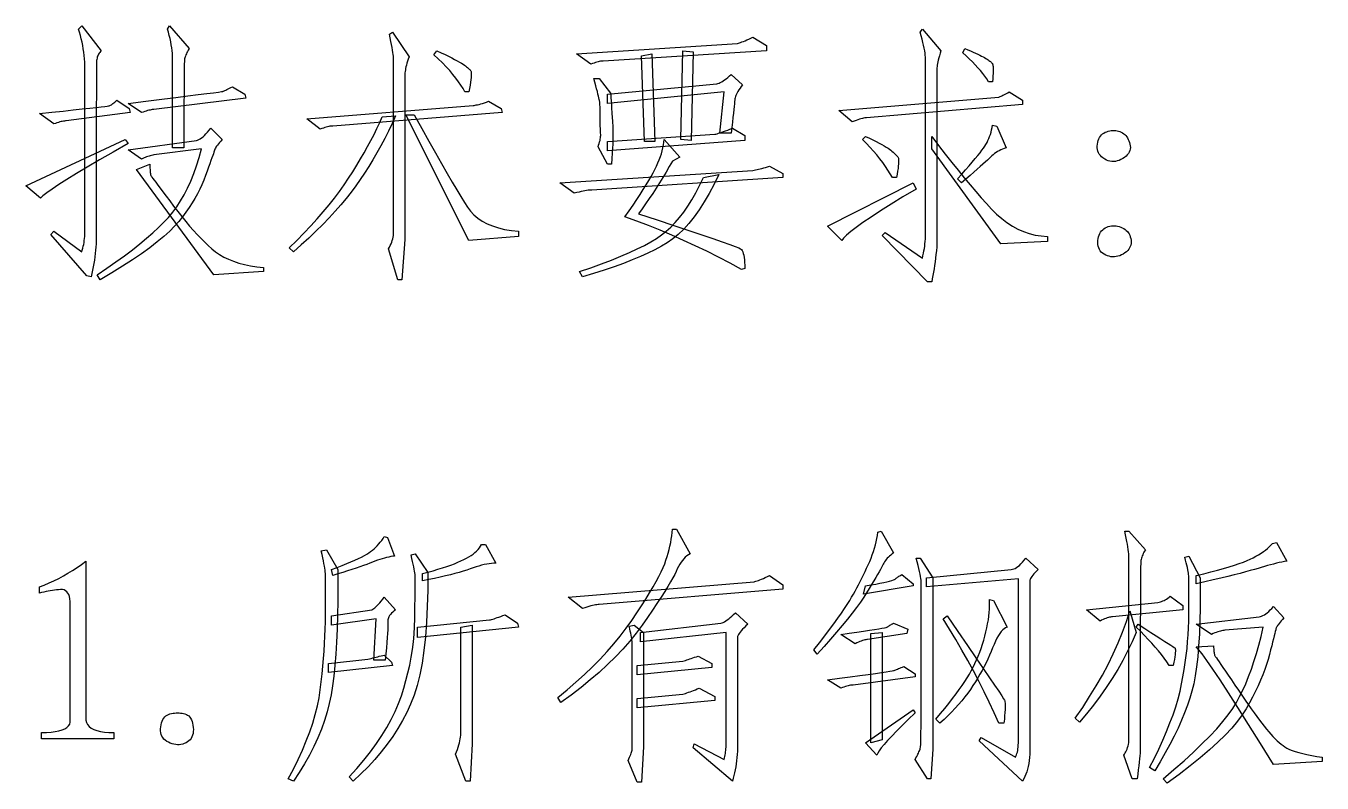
# Model space of a CAD drawing. Extents: x 0 to 420, y 0 to 297.
# Drawn here: x 238.89 to 260.95, y 136.25 to 149.15 of the extents above; entities that cross this region are included whole.
import ezdxf

# ---------------------------------------------------------------- set-up
doc = ezdxf.new("R2010")
doc.units = 0

msp = doc.modelspace()

# ---------------------------------------------------------------- linework, layer by layer
at = {"color": 7, "lineweight": 25}
for points in [[(239.31, 145.598), (239.363, 145.651), (239.837, 145.299), (239.847, 145.331), (239.856, 145.363), (239.864, 145.396), (239.871, 145.428), (239.877, 145.462), (239.882, 145.495), (239.885, 145.529), (239.888, 145.563), (239.89, 145.598), (239.89, 145.633), (239.89, 148.533), (239.886, 148.59), (239.88, 148.646), (239.873, 148.702), (239.865, 148.758), (239.855, 148.815), (239.844, 148.871), (239.831, 148.927), (239.817, 148.983), (239.802, 149.04), (239.785, 149.096), (239.837, 149.149), (240.171, 148.727), (240.158, 148.713), (240.146, 148.698), (240.135, 148.682), (240.125, 148.666), (240.116, 148.65), (240.109, 148.633), (240.103, 148.615), (240.098, 148.597), (240.095, 148.579), (240.092, 148.56), (240.091, 148.511), (240.089, 148.404), (240.088, 148.238), (240.087, 148.014), (240.086, 147.731), (240.085, 147.39), (240.084, 146.99), (240.084, 146.532), (240.084, 146.015), (240.083, 145.44), (240.079, 145.383), (240.074, 145.327), (240.068, 145.271), (240.061, 145.215), (240.053, 145.158), (240.043, 145.102), (240.033, 145.046), (240.022, 144.99), (240.009, 144.933), (239.996, 144.877), (239.925, 144.895)], [(241.384, 147.074), (241.384, 148.586), (241.383, 148.632), (241.381, 148.68), (241.376, 148.728), (241.37, 148.777), (241.362, 148.828), (241.353, 148.879), (241.341, 148.932), (241.328, 148.986), (241.313, 149.04), (241.296, 149.096), (241.332, 149.149), (241.666, 148.762), (241.652, 148.738), (241.64, 148.715), (241.629, 148.694), (241.619, 148.673), (241.611, 148.654), (241.603, 148.636), (241.597, 148.62), (241.592, 148.604), (241.589, 148.59), (241.586, 148.577), (241.585, 148.551), (241.583, 148.498), (241.582, 148.416), (241.581, 148.307), (241.58, 148.171), (241.579, 148.007), (241.578, 147.815), (241.578, 147.596), (241.578, 147.349), (241.578, 147.074)], [(245.146, 147.145), (245.146, 147.403), (245.146, 147.636), (245.146, 147.843), (245.146, 148.025), (245.146, 148.182), (245.146, 148.313), (245.146, 148.42), (245.146, 148.5), (245.146, 148.556), (245.146, 148.586), (245.145, 148.606), (245.143, 148.631), (245.14, 148.661), (245.135, 148.696), (245.128, 148.736), (245.121, 148.78), (245.112, 148.83), (245.101, 148.884), (245.089, 148.944), (245.076, 149.008), (245.128, 149.043), (245.41, 148.621), (245.396, 148.584), (245.384, 148.548), (245.374, 148.514), (245.365, 148.482), (245.357, 148.452), (245.351, 148.424), (245.346, 148.398), (245.342, 148.374), (245.34, 148.352), (245.339, 148.331), (245.339, 148.286), (245.339, 148.188), (245.339, 148.037), (245.339, 147.834), (245.339, 147.578), (245.339, 147.269), (245.339, 146.908), (245.339, 146.495), (245.339, 146.029), (245.339, 145.51), (245.287, 144.824), (245.216, 144.824), (245.058, 145.352), (245.075, 145.38), (245.09, 145.408), (245.103, 145.437), (245.114, 145.466), (245.124, 145.495), (245.132, 145.524), (245.138, 145.553), (245.142, 145.582), (245.145, 145.612), (245.146, 145.642), (245.146, 145.684), (245.146, 145.75), (245.146, 145.84), (245.146, 145.954), (245.146, 146.092), (245.146, 146.255), (245.146, 146.441), (245.146, 146.652), (245.146, 146.886)], [(251, 148.85), (251.015, 148.854), (251.033, 148.86), (251.053, 148.867), (251.075, 148.875), (251.101, 148.885), (251.128, 148.896), (251.158, 148.909), (251.191, 148.923), (251.226, 148.938), (251.263, 148.955), (251.492, 148.815), (251.492, 148.727), (248.714, 148.551), (248.7, 148.551), (248.683, 148.549), (248.666, 148.546), (248.647, 148.543), (248.626, 148.538), (248.605, 148.532), (248.581, 148.525), (248.557, 148.517), (248.531, 148.508), (248.503, 148.498), (248.257, 148.674)], [(253.46, 145.58), (253.513, 145.633), (254.146, 145.194), (254.156, 145.236), (254.165, 145.277), (254.173, 145.319), (254.18, 145.36), (254.186, 145.4), (254.19, 145.44), (254.194, 145.48), (254.197, 145.52), (254.198, 145.559), (254.199, 145.598), (254.199, 148.586), (254.198, 148.616), (254.195, 148.649), (254.191, 148.686), (254.185, 148.727), (254.177, 148.771), (254.167, 148.818), (254.156, 148.869), (254.142, 148.924), (254.128, 148.982), (254.111, 149.043), (254.146, 149.096), (254.462, 148.727), (254.449, 148.683), (254.437, 148.641), (254.427, 148.603), (254.417, 148.568), (254.41, 148.536), (254.403, 148.506), (254.398, 148.48), (254.395, 148.457), (254.393, 148.437), (254.392, 148.419), (254.392, 148.375), (254.392, 148.273), (254.392, 148.113), (254.392, 147.896), (254.392, 147.622), (254.392, 147.29), (254.392, 146.9), (254.392, 146.453), (254.392, 145.949), (254.392, 145.387), (254.385, 145.321), (254.377, 145.256), (254.369, 145.193), (254.361, 145.131), (254.353, 145.071), (254.344, 145.012), (254.334, 144.954), (254.325, 144.898), (254.315, 144.843), (254.304, 144.789), (254.234, 144.789)], [(245.832, 148.657), (245.884, 148.727), (245.955, 148.693), (246.021, 148.661), (246.081, 148.631), (246.136, 148.603), (246.185, 148.577), (246.229, 148.554), (246.268, 148.532), (246.301, 148.513), (246.328, 148.496), (246.35, 148.481), (246.369, 148.467), (246.386, 148.454), (246.401, 148.442), (246.415, 148.43), (246.427, 148.419), (246.438, 148.409), (246.447, 148.4), (246.454, 148.391), (246.46, 148.383), (246.464, 148.375), (246.467, 148.365), (246.469, 148.35), (246.469, 148.329), (246.467, 148.302), (246.464, 148.27), (246.46, 148.232), (246.455, 148.188), (246.447, 148.139), (246.439, 148.084), (246.429, 148.024), (246.359, 148.024), (246.328, 148.081), (246.293, 148.139), (246.252, 148.199), (246.207, 148.26), (246.157, 148.323), (246.102, 148.387), (246.041, 148.452), (245.976, 148.519), (245.906, 148.587)], [(250.033, 147.215), (250.068, 148.727), (250.244, 148.709), (250.208, 147.198)], [(255.271, 148.199), (255.241, 148.246), (255.208, 148.292), (255.172, 148.34), (255.133, 148.388), (255.091, 148.437), (255.045, 148.486), (254.997, 148.537), (254.945, 148.588), (254.89, 148.639), (254.832, 148.692), (254.867, 148.762), (254.918, 148.741), (254.965, 148.722), (255.01, 148.703), (255.051, 148.685), (255.089, 148.668), (255.123, 148.651), (255.154, 148.636), (255.182, 148.621), (255.206, 148.608), (255.227, 148.595), (255.246, 148.583), (255.263, 148.571), (255.278, 148.56), (255.292, 148.55), (255.304, 148.54), (255.315, 148.531), (255.324, 148.522), (255.331, 148.513), (255.337, 148.506), (255.341, 148.498), (255.344, 148.489), (255.347, 148.475), (255.349, 148.457), (255.35, 148.434), (255.35, 148.406), (255.35, 148.374), (255.349, 148.337), (255.347, 148.296), (255.344, 148.25), (255.341, 148.199)], [(249.541, 148.674), (249.593, 147.18), (249.417, 147.18), (249.365, 148.639)], [(248.855, 146.793), (248.785, 146.793), (248.626, 147.092), (248.636, 147.12), (248.645, 147.146), (248.653, 147.172), (248.659, 147.196), (248.664, 147.22), (248.668, 147.242), (248.67, 147.263), (248.671, 147.283), (248.672, 147.302), (248.67, 147.321), (248.669, 147.339), (248.667, 147.36), (248.666, 147.384), (248.665, 147.409), (248.664, 147.437), (248.663, 147.467), (248.662, 147.5), (248.662, 147.534), (248.662, 147.571), (248.662, 147.611), (248.662, 147.65), (248.661, 147.686), (248.661, 147.718), (248.66, 147.748), (248.659, 147.775), (248.658, 147.799), (248.657, 147.82), (248.656, 147.838), (248.654, 147.853), (248.653, 147.866), (248.65, 147.879), (248.646, 147.898), (248.64, 147.922), (248.633, 147.953), (248.624, 147.989), (248.614, 148.03), (248.602, 148.077), (248.588, 148.13), (248.573, 148.188), (248.556, 148.252), (248.644, 148.252), (248.837, 148.006), (248.841, 147.972), (248.844, 147.94), (248.846, 147.911), (248.849, 147.884), (248.851, 147.859), (248.852, 147.836), (248.853, 147.816), (248.854, 147.798), (248.855, 147.782), (248.855, 147.769), (248.855, 147.755), (248.856, 147.738), (248.857, 147.718), (248.858, 147.696), (248.859, 147.67), (248.861, 147.641), (248.864, 147.609), (248.866, 147.575), (248.869, 147.537), (248.873, 147.496), (248.876, 147.451), (248.877, 147.401), (248.878, 147.344), (248.878, 147.283), (248.877, 147.215), (248.875, 147.142), (248.871, 147.063), (248.867, 146.979), (248.861, 146.889)], [(250.648, 148.164), (250.666, 148.169), (250.686, 148.176), (250.707, 148.186), (250.73, 148.198), (250.753, 148.213), (250.779, 148.23), (250.805, 148.249), (250.834, 148.271), (250.863, 148.296), (250.894, 148.323), (251.087, 148.147), (251.064, 148.116), (251.043, 148.087), (251.024, 148.059), (251.007, 148.033), (250.993, 148.008), (250.981, 147.985), (250.971, 147.964), (250.964, 147.944), (250.958, 147.926), (250.956, 147.909), (250.953, 147.889), (250.95, 147.861), (250.946, 147.823), (250.941, 147.777), (250.936, 147.723), (250.929, 147.66), (250.922, 147.588), (250.913, 147.507), (250.904, 147.418), (250.894, 147.321), (250.701, 147.321), (250.771, 148.024), (248.785, 147.83), (248.785, 147.989)], [(240.628, 147.83), (240.929, 147.867), (241.199, 147.9), (241.438, 147.93), (241.645, 147.956), (241.822, 147.978), (241.967, 147.996), (242.081, 148.011), (242.164, 148.022), (242.216, 148.029), (242.237, 148.033), (242.243, 148.035), (242.252, 148.038), (242.263, 148.043), (242.276, 148.049), (242.292, 148.057), (242.31, 148.065), (242.33, 148.075), (242.352, 148.086), (242.377, 148.098), (242.404, 148.112), (242.615, 147.989), (242.632, 147.918), (241.068, 147.725), (241.053, 147.724), (241.037, 147.723), (241.019, 147.72), (241, 147.716), (240.98, 147.712), (240.958, 147.706), (240.935, 147.699), (240.91, 147.691), (240.884, 147.682), (240.857, 147.672)], [(239.117, 147.655), (239.331, 147.678), (239.524, 147.699), (239.695, 147.718), (239.845, 147.735), (239.974, 147.749), (240.081, 147.761), (240.166, 147.771), (240.23, 147.778), (240.273, 147.784), (240.294, 147.786), (240.305, 147.789), (240.317, 147.793), (240.329, 147.799), (240.342, 147.806), (240.356, 147.815), (240.37, 147.825), (240.385, 147.837), (240.401, 147.851), (240.418, 147.866), (240.435, 147.883), (240.646, 147.742), (240.664, 147.672), (239.574, 147.532), (239.559, 147.531), (239.543, 147.529), (239.525, 147.527), (239.506, 147.523), (239.486, 147.518), (239.464, 147.513), (239.441, 147.506), (239.416, 147.498), (239.39, 147.489), (239.363, 147.479)], [(246.974, 147.742), (246.992, 147.672), (244.109, 147.444), (244.094, 147.443), (244.078, 147.442), (244.06, 147.439), (244.041, 147.435), (244.021, 147.43), (243.999, 147.425), (243.976, 147.418), (243.951, 147.41), (243.925, 147.401), (243.898, 147.391), (243.669, 147.567), (246.5, 147.795), (246.515, 147.796), (246.533, 147.798), (246.553, 147.802), (246.575, 147.806), (246.601, 147.813), (246.628, 147.821), (246.658, 147.83), (246.691, 147.84), (246.726, 147.852), (246.763, 147.866)], [(252.951, 147.514), (252.722, 147.707), (255.447, 147.936), (255.458, 147.94), (255.471, 147.945), (255.485, 147.951), (255.5, 147.958), (255.517, 147.967), (255.535, 147.976), (255.555, 147.986), (255.576, 147.998), (255.599, 148.01), (255.623, 148.024), (255.851, 147.883), (255.851, 147.813), (253.197, 147.584), (253.182, 147.584), (253.164, 147.581), (253.145, 147.578), (253.124, 147.573), (253.1, 147.567), (253.074, 147.559), (253.047, 147.55), (253.017, 147.539), (252.985, 147.527)], [(245.181, 147.619), (245.121, 147.487), (245.058, 147.358), (244.995, 147.231), (244.929, 147.108), (244.863, 146.987), (244.794, 146.868), (244.724, 146.753), (244.652, 146.641), (244.579, 146.531), (244.504, 146.424), (244.426, 146.318), (244.341, 146.21), (244.25, 146.101), (244.153, 145.991), (244.05, 145.879), (243.94, 145.766), (243.825, 145.651), (243.703, 145.535), (243.575, 145.418), (243.441, 145.299), (243.371, 145.369), (243.498, 145.495), (243.619, 145.619), (243.735, 145.742), (243.845, 145.863), (243.948, 145.982), (244.047, 146.1), (244.139, 146.217), (244.226, 146.331), (244.306, 146.444), (244.381, 146.556), (244.452, 146.666), (244.52, 146.775), (244.584, 146.883), (244.646, 146.989), (244.704, 147.094), (244.76, 147.198), (244.813, 147.301), (244.862, 147.402), (244.909, 147.503), (244.953, 147.602)], [(247.273, 145.651), (247.273, 145.563), (246.429, 145.492), (245.357, 147.637), (245.498, 147.637), (245.627, 147.403), (245.748, 147.186), (245.86, 146.986), (245.963, 146.803), (246.058, 146.637), (246.144, 146.488), (246.222, 146.357), (246.291, 146.242), (246.351, 146.144), (246.403, 146.064), (246.454, 145.995), (246.514, 145.932), (246.581, 145.875), (246.656, 145.825), (246.739, 145.78), (246.83, 145.742), (246.929, 145.71), (247.036, 145.684), (247.15, 145.664)], [(241.947, 146.6), (241.917, 146.522), (241.883, 146.445), (241.847, 146.367), (241.806, 146.289), (241.762, 146.211), (241.715, 146.133), (241.664, 146.054), (241.609, 145.976), (241.551, 145.897), (241.49, 145.818), (241.419, 145.737), (241.335, 145.651), (241.237, 145.562), (241.124, 145.469), (240.998, 145.372), (240.857, 145.27), (240.702, 145.165), (240.533, 145.055), (240.351, 144.942), (240.154, 144.824), (240.101, 144.912), (240.265, 145.023), (240.42, 145.131), (240.565, 145.236), (240.7, 145.338), (240.826, 145.438), (240.943, 145.534), (241.05, 145.627), (241.147, 145.717), (241.235, 145.804), (241.314, 145.888), (241.386, 145.974), (241.455, 146.067), (241.52, 146.167), (241.581, 146.273), (241.639, 146.387), (241.694, 146.507), (241.745, 146.634), (241.792, 146.768), (241.836, 146.909), (241.876, 147.057), (241.068, 146.951), (241.047, 146.948), (241.026, 146.943), (241.005, 146.938), (240.983, 146.932), (240.962, 146.925), (240.941, 146.918), (240.92, 146.91), (240.899, 146.901), (240.878, 146.891), (240.857, 146.881), (240.628, 147.039), (241.789, 147.198), (241.81, 147.203), (241.832, 147.212), (241.855, 147.224), (241.879, 147.24), (241.903, 147.259), (241.928, 147.282), (241.953, 147.308), (241.98, 147.338), (242.007, 147.372), (242.035, 147.408), (242.228, 147.215), (242.205, 147.188), (242.183, 147.163), (242.164, 147.139), (242.148, 147.118), (242.134, 147.099), (242.122, 147.081), (242.112, 147.066), (242.104, 147.052), (242.099, 147.04), (242.096, 147.031), (242.093, 147.018), (242.087, 146.999), (242.079, 146.973), (242.068, 146.941), (242.054, 146.901), (242.038, 146.854), (242.019, 146.801), (241.998, 146.741), (241.974, 146.674)], [(250.912, 147.408), (251.123, 147.285), (251.123, 147.198), (248.785, 147.022), (248.785, 147.18), (250.613, 147.303), (250.632, 147.307), (250.653, 147.313), (250.677, 147.32), (250.703, 147.328), (250.731, 147.338), (250.763, 147.349), (250.796, 147.362), (250.832, 147.376), (250.871, 147.392)], [(254.814, 146.477), (254.744, 146.547), (254.815, 146.625), (254.88, 146.699), (254.941, 146.767), (254.995, 146.83), (255.045, 146.888), (255.089, 146.941), (255.127, 146.988), (255.16, 147.031), (255.187, 147.068), (255.209, 147.101), (255.228, 147.131), (255.246, 147.163), (255.262, 147.196), (255.277, 147.23), (255.291, 147.266), (255.303, 147.302), (255.315, 147.34), (255.325, 147.379), (255.334, 147.42), (255.341, 147.461), (255.412, 147.444), (255.57, 147.074), (255.539, 147.063), (255.509, 147.051), (255.48, 147.038), (255.452, 147.024), (255.425, 147.009), (255.399, 146.992), (255.374, 146.975), (255.35, 146.956), (255.328, 146.937), (255.306, 146.916), (255.282, 146.893), (255.253, 146.865), (255.218, 146.832), (255.177, 146.795), (255.13, 146.754), (255.078, 146.707), (255.021, 146.657), (254.957, 146.601), (254.888, 146.541)], [(257.284, 147.347), (257.31, 147.355), (257.336, 147.361), (257.361, 147.365), (257.386, 147.367), (257.411, 147.367), (257.436, 147.365), (257.46, 147.361), (257.483, 147.355), (257.507, 147.348), (257.53, 147.338), (257.552, 147.327), (257.572, 147.313), (257.591, 147.298), (257.609, 147.281), (257.624, 147.261), (257.638, 147.24), (257.651, 147.217), (257.662, 147.192), (257.671, 147.165), (257.679, 147.136), (257.684, 147.107), (257.686, 147.078), (257.683, 147.051), (257.676, 147.025), (257.666, 147), (257.652, 146.976), (257.634, 146.953), (257.612, 146.931), (257.586, 146.91), (257.556, 146.89), (257.525, 146.872), (257.493, 146.859), (257.462, 146.849), (257.431, 146.842), (257.4, 146.839), (257.369, 146.84), (257.339, 146.845), (257.309, 146.853), (257.279, 146.865), (257.249, 146.881), (257.22, 146.9), (257.196, 146.919), (257.175, 146.941), (257.157, 146.964), (257.143, 146.989), (257.133, 147.015), (257.125, 147.043), (257.122, 147.072), (257.122, 147.103), (257.125, 147.136), (257.132, 147.168), (257.14, 147.198), (257.151, 147.225), (257.163, 147.25), (257.178, 147.272), (257.195, 147.292), (257.214, 147.31), (257.235, 147.324), (257.258, 147.337)], [(239.134, 146.213), (238.888, 146.424), (240.576, 147.215), (240.628, 147.145), (240.373, 146.999), (240.141, 146.866), (239.933, 146.743), (239.748, 146.633), (239.587, 146.534), (239.449, 146.447), (239.335, 146.371), (239.245, 146.307), (239.178, 146.254)], [(249.312, 145.949), (249.63, 145.845), (249.916, 145.751), (250.17, 145.667), (250.392, 145.592), (250.582, 145.528), (250.74, 145.473), (250.866, 145.428), (250.96, 145.393), (251.022, 145.367), (251.052, 145.352), (251.066, 145.339), (251.078, 145.322), (251.088, 145.3), (251.097, 145.273), (251.105, 145.242), (251.111, 145.206), (251.116, 145.166), (251.12, 145.121), (251.122, 145.072), (251.123, 145.018), (251.07, 145), (250.873, 145.107), (250.675, 145.211), (250.478, 145.31), (250.28, 145.405), (250.081, 145.497), (249.882, 145.585), (249.683, 145.668), (249.484, 145.748), (249.284, 145.825), (249.083, 145.897), (249.155, 146), (249.222, 146.098), (249.284, 146.191), (249.342, 146.279), (249.396, 146.363), (249.444, 146.441), (249.488, 146.514), (249.528, 146.583), (249.563, 146.647), (249.593, 146.705), (249.62, 146.761), (249.645, 146.816), (249.667, 146.869), (249.686, 146.922), (249.703, 146.973), (249.718, 147.024), (249.73, 147.073), (249.74, 147.122), (249.747, 147.169), (249.751, 147.215), (250.015, 146.916), (249.892, 146.846), (249.839, 146.752), (249.785, 146.658), (249.729, 146.566), (249.673, 146.475), (249.615, 146.385), (249.557, 146.295), (249.497, 146.207), (249.436, 146.12), (249.375, 146.034)], [(253.61, 147.031), (253.628, 147.015), (253.646, 147), (253.662, 146.986), (253.676, 146.973), (253.689, 146.96), (253.701, 146.948), (253.711, 146.937), (253.72, 146.926), (253.727, 146.917), (253.733, 146.908), (253.737, 146.896), (253.74, 146.88), (253.742, 146.858), (253.741, 146.832), (253.74, 146.8), (253.736, 146.763), (253.731, 146.721), (253.724, 146.674), (253.716, 146.622), (253.707, 146.565), (253.636, 146.565), (253.599, 146.628), (253.56, 146.692), (253.517, 146.756), (253.47, 146.821), (253.421, 146.886), (253.368, 146.951), (253.313, 147.016), (253.254, 147.082), (253.192, 147.148), (253.126, 147.215), (253.179, 147.268), (253.244, 147.237), (253.303, 147.208), (253.358, 147.18), (253.408, 147.154), (253.454, 147.129), (253.495, 147.106), (253.531, 147.085), (253.562, 147.065), (253.588, 147.047)], [(254.304, 147.268), (254.422, 147.113), (254.536, 146.965), (254.647, 146.824), (254.754, 146.69), (254.858, 146.563), (254.958, 146.442), (255.055, 146.328), (255.148, 146.222), (255.238, 146.122), (255.324, 146.029), (255.409, 145.943), (255.497, 145.867), (255.586, 145.798), (255.678, 145.739), (255.772, 145.688), (255.868, 145.646), (255.966, 145.612), (256.066, 145.587), (256.169, 145.571), (256.273, 145.563), (256.273, 145.475), (255.482, 145.44), (254.304, 147.057)], [(242.931, 145.035), (242.931, 144.965), (242.087, 144.912), (240.769, 146.705), (240.998, 146.793), (240.998, 146.759), (240.999, 146.729), (241, 146.7), (241.002, 146.675), (241.004, 146.653), (241.007, 146.633), (241.01, 146.616), (241.014, 146.602), (241.019, 146.591), (241.024, 146.582), (241.032, 146.571), (241.047, 146.551), (241.069, 146.522), (241.097, 146.485), (241.132, 146.439), (241.173, 146.385), (241.22, 146.322), (241.274, 146.25), (241.335, 146.17), (241.402, 146.081), (241.472, 145.99), (241.54, 145.903), (241.608, 145.82), (241.675, 145.741), (241.74, 145.666), (241.805, 145.595), (241.868, 145.528), (241.931, 145.465), (241.992, 145.407), (242.052, 145.352), (242.115, 145.301), (242.183, 145.255), (242.257, 145.213), (242.336, 145.175), (242.421, 145.141), (242.512, 145.111), (242.608, 145.086), (242.71, 145.065), (242.818, 145.048)], [(251.544, 146.758), (251.773, 146.635), (251.773, 146.565), (248.521, 146.354), (248.502, 146.353), (248.481, 146.352), (248.457, 146.349), (248.431, 146.345), (248.402, 146.341), (248.371, 146.335), (248.338, 146.328), (248.302, 146.32), (248.263, 146.311), (248.222, 146.301), (247.976, 146.477), (251.263, 146.688), (251.285, 146.692), (251.308, 146.696), (251.333, 146.701), (251.359, 146.707), (251.386, 146.714), (251.415, 146.722), (251.445, 146.73), (251.477, 146.738), (251.51, 146.748)], [(249.804, 145.457), (249.704, 145.398), (249.595, 145.338), (249.475, 145.28), (249.346, 145.221), (249.207, 145.163), (249.057, 145.105), (248.899, 145.048), (248.73, 144.99), (248.551, 144.934), (248.363, 144.877), (248.31, 144.965), (248.504, 145.031), (248.687, 145.097), (248.857, 145.162), (249.015, 145.225), (249.16, 145.288), (249.294, 145.35), (249.416, 145.411), (249.525, 145.471), (249.622, 145.531), (249.708, 145.589), (249.786, 145.651), (249.863, 145.721), (249.938, 145.799), (250.011, 145.884), (250.083, 145.978), (250.154, 146.08), (250.222, 146.189), (250.29, 146.306), (250.355, 146.432), (250.419, 146.565), (250.683, 146.617), (250.602, 146.451), (250.519, 146.295), (250.434, 146.151), (250.348, 146.018), (250.261, 145.897), (250.173, 145.786), (250.083, 145.687), (249.991, 145.599), (249.898, 145.523)], [(254.041, 146.371), (253.816, 146.236), (253.613, 146.111), (253.432, 145.997), (253.273, 145.893), (253.135, 145.8), (253.02, 145.717), (252.926, 145.645), (252.854, 145.584), (252.803, 145.533), (252.775, 145.492), (252.529, 145.739), (253.988, 146.477)], [(257.266, 145.246), (257.238, 145.261), (257.213, 145.279), (257.191, 145.298), (257.173, 145.319), (257.158, 145.343), (257.147, 145.369), (257.139, 145.396), (257.134, 145.426), (257.132, 145.458), (257.134, 145.492), (257.139, 145.526), (257.146, 145.558), (257.155, 145.587), (257.167, 145.613), (257.18, 145.637), (257.197, 145.659), (257.215, 145.678), (257.236, 145.695), (257.258, 145.709), (257.284, 145.721), (257.31, 145.73), (257.336, 145.738), (257.363, 145.742), (257.389, 145.745), (257.416, 145.745), (257.442, 145.743), (257.468, 145.739), (257.495, 145.732), (257.521, 145.723), (257.547, 145.712), (257.573, 145.699), (257.596, 145.684), (257.616, 145.667), (257.635, 145.649), (257.651, 145.629), (257.664, 145.607), (257.676, 145.583), (257.685, 145.557), (257.692, 145.53), (257.697, 145.501), (257.699, 145.472), (257.697, 145.444), (257.692, 145.417), (257.684, 145.392), (257.673, 145.367), (257.658, 145.344), (257.64, 145.322), (257.618, 145.302), (257.593, 145.282), (257.565, 145.264), (257.535, 145.248), (257.505, 145.235), (257.475, 145.225), (257.445, 145.219), (257.416, 145.216), (257.386, 145.215), (257.356, 145.218), (257.326, 145.225), (257.296, 145.234)], [(247.941, 137.713), (248.099, 137.843), (248.25, 137.974), (248.394, 138.104), (248.53, 138.235), (248.659, 138.366), (248.782, 138.497), (248.896, 138.628), (249.004, 138.759), (249.105, 138.891), (249.198, 139.023), (249.284, 139.151), (249.364, 139.272), (249.437, 139.387), (249.503, 139.494), (249.562, 139.594), (249.615, 139.687), (249.662, 139.773), (249.701, 139.852), (249.734, 139.924), (249.76, 139.99), (249.782, 140.051), (249.802, 140.112), (249.82, 140.172), (249.836, 140.231), (249.85, 140.291), (249.863, 140.349), (249.873, 140.407), (249.881, 140.465), (249.888, 140.522), (249.892, 140.578), (249.962, 140.578), (250.191, 140.157), (250.163, 140.141), (250.136, 140.122), (250.111, 140.1), (250.085, 140.075), (250.061, 140.047), (250.038, 140.015), (250.016, 139.981), (249.994, 139.943), (249.973, 139.902), (249.954, 139.858), (249.93, 139.807), (249.899, 139.748), (249.861, 139.679), (249.814, 139.602), (249.76, 139.515), (249.698, 139.419), (249.629, 139.314), (249.551, 139.2), (249.466, 139.076), (249.374, 138.944), (249.273, 138.807), (249.164, 138.672), (249.046, 138.537), (248.921, 138.404), (248.787, 138.271), (248.645, 138.14), (248.494, 138.01), (248.336, 137.881), (248.169, 137.752), (247.994, 137.625)], [(253.197, 139.497), (253.147, 139.419), (253.09, 139.335), (253.025, 139.244), (252.952, 139.149), (252.872, 139.047), (252.783, 138.939), (252.687, 138.826), (252.584, 138.707), (252.472, 138.582), (252.353, 138.451), (252.3, 138.522), (252.395, 138.645), (252.483, 138.76), (252.565, 138.868), (252.639, 138.969), (252.707, 139.062), (252.768, 139.148), (252.821, 139.227), (252.868, 139.298), (252.909, 139.362), (252.942, 139.418), (252.972, 139.471), (253.001, 139.525), (253.03, 139.579), (253.059, 139.633), (253.087, 139.689), (253.115, 139.744), (253.142, 139.8), (253.17, 139.857), (253.197, 139.914), (253.223, 139.972), (253.249, 140.03), (253.272, 140.087), (253.294, 140.144), (253.313, 140.2), (253.331, 140.255), (253.347, 140.311), (253.36, 140.365), (253.372, 140.419), (253.382, 140.473), (253.39, 140.526), (253.443, 140.543), (253.654, 140.174), (253.63, 140.156), (253.607, 140.138), (253.586, 140.12), (253.567, 140.101), (253.548, 140.082), (253.531, 140.062), (253.516, 140.042), (253.502, 140.022), (253.489, 140.002), (253.478, 139.981), (253.466, 139.957), (253.45, 139.928), (253.431, 139.893), (253.408, 139.853), (253.381, 139.807), (253.351, 139.756), (253.318, 139.7), (253.281, 139.638), (253.241, 139.57)], [(257.662, 136.975), (257.662, 137.547), (257.662, 138.062), (257.662, 138.519), (257.662, 138.918), (257.662, 139.26), (257.662, 139.544), (257.662, 139.771), (257.662, 139.939), (257.662, 140.05), (257.662, 140.104), (257.661, 140.13), (257.659, 140.161), (257.655, 140.195), (257.65, 140.233), (257.644, 140.275), (257.636, 140.321), (257.627, 140.371), (257.617, 140.424), (257.605, 140.482), (257.591, 140.543), (257.662, 140.543), (257.943, 140.227), (257.929, 140.206), (257.917, 140.185), (257.906, 140.164), (257.896, 140.144), (257.888, 140.124), (257.881, 140.103), (257.875, 140.083), (257.87, 140.064), (257.866, 140.044), (257.864, 140.025), (257.862, 139.992), (257.861, 139.931), (257.859, 139.842), (257.858, 139.727), (257.857, 139.583), (257.856, 139.412), (257.856, 139.213), (257.855, 138.987), (257.855, 138.733), (257.855, 138.451), (257.855, 138.17), (257.855, 137.915), (257.855, 137.688), (257.855, 137.488), (257.855, 137.315), (257.855, 137.17), (257.855, 137.052), (257.855, 136.961), (257.855, 136.897), (257.855, 136.861), (257.854, 136.835), (257.853, 136.803), (257.85, 136.764), (257.847, 136.72), (257.842, 136.669), (257.836, 136.613), (257.829, 136.55), (257.821, 136.481), (257.812, 136.406), (257.802, 136.324), (257.714, 136.324), (257.574, 136.729), (257.587, 136.747), (257.6, 136.767), (257.611, 136.788), (257.622, 136.81), (257.631, 136.834), (257.639, 136.86), (257.646, 136.886), (257.652, 136.914), (257.658, 136.944)], [(244.724, 140.174), (244.755, 140.196), (244.785, 140.219), (244.814, 140.244), (244.842, 140.27), (244.869, 140.297), (244.895, 140.326), (244.92, 140.356), (244.943, 140.388), (244.966, 140.421), (244.988, 140.455), (245.041, 140.438), (245.164, 140.121), (245.131, 140.117), (245.098, 140.112), (245.063, 140.104), (245.027, 140.096), (244.99, 140.086), (244.952, 140.075), (244.912, 140.062), (244.871, 140.048), (244.829, 140.033), (244.786, 140.016), (244.739, 139.998), (244.688, 139.979), (244.632, 139.958), (244.572, 139.937), (244.507, 139.915), (244.437, 139.891), (244.362, 139.867), (244.282, 139.842), (244.198, 139.815), (244.109, 139.787), (244.091, 139.893), (244.183, 139.927), (244.268, 139.96), (244.348, 139.992), (244.42, 140.022), (244.487, 140.051), (244.547, 140.078), (244.601, 140.104), (244.648, 140.129), (244.689, 140.152)], [(245.638, 139.699), (245.638, 139.823), (245.731, 139.847), (245.818, 139.871), (245.901, 139.896), (245.979, 139.92), (246.051, 139.943), (246.119, 139.967), (246.182, 139.99), (246.24, 140.014), (246.293, 140.037), (246.341, 140.06), (246.385, 140.083), (246.426, 140.107), (246.464, 140.131), (246.499, 140.155), (246.53, 140.181), (246.559, 140.206), (246.584, 140.233), (246.606, 140.26), (246.624, 140.287), (246.64, 140.315), (246.71, 140.315), (246.886, 139.998), (246.85, 139.997), (246.812, 139.994), (246.773, 139.99), (246.732, 139.983), (246.688, 139.974), (246.644, 139.964), (246.597, 139.951), (246.549, 139.936), (246.499, 139.92), (246.447, 139.902), (246.391, 139.882), (246.33, 139.863), (246.263, 139.843), (246.191, 139.823), (246.113, 139.803), (246.029, 139.782), (245.94, 139.762), (245.845, 139.741), (245.744, 139.721)], [(258.804, 139.647), (258.804, 139.787), (258.934, 139.819), (259.055, 139.849), (259.168, 139.879), (259.272, 139.908), (259.369, 139.937), (259.457, 139.965), (259.537, 139.992), (259.609, 140.018), (259.672, 140.044), (259.727, 140.069), (259.777, 140.093), (259.824, 140.119), (259.868, 140.144), (259.91, 140.17), (259.949, 140.196), (259.985, 140.223), (260.019, 140.25), (260.05, 140.277), (260.079, 140.304), (260.105, 140.332), (260.175, 140.35), (260.351, 140.033), (260.308, 140.026), (260.264, 140.017), (260.218, 140.008), (260.171, 139.997), (260.123, 139.985), (260.073, 139.972), (260.021, 139.958), (259.969, 139.943), (259.914, 139.927), (259.859, 139.91), (259.798, 139.892), (259.727, 139.872), (259.646, 139.85), (259.555, 139.826), (259.455, 139.801), (259.344, 139.773), (259.224, 139.744), (259.094, 139.714), (258.954, 139.681)], [(244.197, 139.893), (244.199, 139.618), (244.198, 139.357), (244.194, 139.11), (244.187, 138.876), (244.177, 138.656), (244.164, 138.449), (244.148, 138.256), (244.129, 138.076), (244.107, 137.91), (244.083, 137.757), (244.052, 137.611), (244.015, 137.465), (243.969, 137.319), (243.917, 137.172), (243.856, 137.025), (243.788, 136.879), (243.713, 136.732), (243.63, 136.584), (243.539, 136.437), (243.441, 136.289), (243.353, 136.324), (243.441, 136.492), (243.521, 136.655), (243.594, 136.816), (243.66, 136.973), (243.718, 137.126), (243.769, 137.277), (243.812, 137.424), (243.848, 137.568), (243.877, 137.708), (243.898, 137.845), (243.915, 137.98), (243.93, 138.113), (243.943, 138.244), (243.954, 138.374), (243.964, 138.502), (243.972, 138.629), (243.978, 138.754), (243.982, 138.877), (243.985, 138.999), (243.986, 139.119), (243.986, 139.234), (243.986, 139.338), (243.986, 139.432), (243.986, 139.516), (243.986, 139.59), (243.986, 139.653), (243.986, 139.706), (243.986, 139.749), (243.986, 139.782), (243.986, 139.805), (243.985, 139.825), (243.983, 139.849), (243.98, 139.878), (243.975, 139.912), (243.968, 139.95), (243.961, 139.993), (243.951, 140.04), (243.941, 140.092), (243.929, 140.148), (243.916, 140.209), (244.003, 140.227)], [(245.278, 137.74), (245.32, 137.871), (245.357, 138.003), (245.391, 138.134), (245.42, 138.265), (245.445, 138.397), (245.466, 138.527), (245.482, 138.658), (245.494, 138.789), (245.502, 138.919), (245.506, 139.049), (245.508, 139.173), (245.51, 139.286), (245.511, 139.387), (245.512, 139.477), (245.513, 139.554), (245.514, 139.621), (245.514, 139.675), (245.515, 139.718), (245.515, 139.75), (245.515, 139.77), (245.514, 139.786), (245.512, 139.807), (245.509, 139.833), (245.504, 139.863), (245.498, 139.897), (245.49, 139.936), (245.481, 139.98), (245.47, 140.029), (245.458, 140.081), (245.445, 140.139), (245.515, 140.157), (245.726, 139.84), (245.726, 139.542), (245.72, 139.261), (245.707, 138.996), (245.688, 138.747), (245.662, 138.515), (245.63, 138.299), (245.591, 138.1), (245.546, 137.916), (245.494, 137.749), (245.436, 137.599), (245.371, 137.458), (245.299, 137.319), (245.219, 137.182), (245.132, 137.048), (245.038, 136.916), (244.937, 136.786), (244.829, 136.658), (244.713, 136.533), (244.59, 136.41), (244.46, 136.289), (244.39, 136.36), (244.519, 136.503), (244.639, 136.645), (244.751, 136.787), (244.853, 136.926), (244.946, 137.065), (245.03, 137.202), (245.106, 137.338), (245.172, 137.473), (245.229, 137.607)], [(254.128, 138.241), (254.128, 138.495), (254.128, 138.725), (254.128, 138.93), (254.128, 139.11), (254.128, 139.264), (254.128, 139.394), (254.128, 139.499), (254.128, 139.579), (254.128, 139.634), (254.128, 139.664), (254.128, 139.684), (254.125, 139.709), (254.121, 139.739), (254.114, 139.774), (254.106, 139.814), (254.097, 139.858), (254.085, 139.908), (254.072, 139.962), (254.057, 140.022), (254.041, 140.086), (254.111, 140.086), (254.322, 139.752), (254.322, 136.834), (254.287, 136.324), (254.234, 136.324), (254.023, 136.658), (254.036, 136.682), (254.049, 136.705), (254.06, 136.727), (254.071, 136.747), (254.08, 136.766), (254.088, 136.784), (254.096, 136.801), (254.102, 136.816), (254.107, 136.83), (254.111, 136.843), (254.114, 136.868), (254.117, 136.919), (254.12, 136.995), (254.122, 137.096), (254.124, 137.223), (254.126, 137.376), (254.127, 137.554), (254.128, 137.757), (254.128, 137.986)], [(255.148, 137.028), (255.728, 136.694), (255.738, 136.712), (255.747, 136.733), (255.755, 136.756), (255.762, 136.781), (255.768, 136.808), (255.772, 136.837), (255.776, 136.868), (255.779, 136.902), (255.78, 136.937), (255.781, 136.975), (255.781, 139.735), (254.216, 139.594), (254.216, 139.752), (255.658, 139.893), (255.679, 139.895), (255.701, 139.901), (255.724, 139.91), (255.748, 139.924), (255.772, 139.941), (255.797, 139.962), (255.823, 139.988), (255.849, 140.017), (255.876, 140.049), (255.904, 140.086), (256.115, 139.893), (256.088, 139.866), (256.064, 139.84), (256.043, 139.816), (256.025, 139.794), (256.009, 139.774), (255.997, 139.756), (255.987, 139.739), (255.98, 139.724), (255.976, 139.711), (255.974, 139.699), (255.974, 139.66), (255.974, 139.564), (255.974, 139.412), (255.974, 139.202), (255.974, 138.935), (255.974, 138.611), (255.974, 138.23), (255.974, 137.793), (255.974, 137.298), (255.974, 136.746), (255.97, 136.691), (255.964, 136.638), (255.956, 136.587), (255.946, 136.538), (255.935, 136.491), (255.921, 136.447), (255.906, 136.404), (255.89, 136.364), (255.871, 136.326), (255.851, 136.289), (255.113, 136.975)], [(258.734, 137.819), (258.699, 137.701), (258.658, 137.579), (258.61, 137.453), (258.557, 137.324), (258.497, 137.19), (258.43, 137.053), (258.357, 136.912), (258.278, 136.767), (258.193, 136.618), (258.101, 136.465), (258.013, 136.518), (258.095, 136.678), (258.17, 136.834), (258.239, 136.986), (258.303, 137.134), (258.36, 137.278), (258.412, 137.419), (258.457, 137.555), (258.497, 137.688), (258.531, 137.817), (258.558, 137.942), (258.581, 138.064), (258.602, 138.186), (258.621, 138.307), (258.637, 138.427), (258.65, 138.546), (258.661, 138.664), (258.67, 138.781), (258.676, 138.898), (258.68, 139.014), (258.681, 139.128), (258.681, 139.237), (258.681, 139.337), (258.681, 139.426), (258.681, 139.505), (258.681, 139.574), (258.681, 139.633), (258.681, 139.683), (258.681, 139.722), (258.681, 139.751), (258.681, 139.77), (258.68, 139.786), (258.678, 139.806), (258.675, 139.829), (258.67, 139.857), (258.664, 139.888), (258.656, 139.924), (258.647, 139.963), (258.636, 140.006), (258.624, 140.053), (258.611, 140.104), (258.681, 140.121), (258.875, 139.752), (258.876, 139.489), (258.875, 139.242), (258.869, 139.01), (258.86, 138.793), (258.848, 138.592), (258.832, 138.406), (258.813, 138.236), (258.79, 138.082), (258.764, 137.942)], [(239.644, 139.295), (239.642, 139.345), (239.637, 139.39), (239.629, 139.429), (239.617, 139.463), (239.602, 139.491), (239.584, 139.514), (239.562, 139.531), (239.537, 139.543), (239.509, 139.549), (239.477, 139.55), (239.443, 139.548), (239.409, 139.545), (239.374, 139.541), (239.339, 139.536), (239.303, 139.53), (239.267, 139.524), (239.23, 139.516), (239.193, 139.508), (239.155, 139.499), (239.117, 139.489), (239.117, 139.594), (239.201, 139.627), (239.283, 139.662), (239.365, 139.7), (239.446, 139.74), (239.525, 139.783), (239.604, 139.828), (239.681, 139.876), (239.758, 139.926), (239.833, 139.978), (239.908, 140.033), (239.908, 137.326), (239.919, 137.286), (239.938, 137.251), (239.965, 137.219), (240.001, 137.191), (240.044, 137.168), (240.095, 137.149), (240.155, 137.134), (240.223, 137.124), (240.298, 137.118), (240.382, 137.116), (240.382, 137.01), (239.152, 137.01), (239.152, 137.116), (239.239, 137.117), (239.318, 137.123), (239.388, 137.131), (239.45, 137.144), (239.503, 137.159), (239.548, 137.179), (239.585, 137.202), (239.613, 137.228), (239.633, 137.258), (239.644, 137.291)], [(248.363, 139.225), (248.117, 139.418), (251.281, 139.682), (251.296, 139.686), (251.314, 139.692), (251.334, 139.699), (251.357, 139.707), (251.382, 139.717), (251.409, 139.728), (251.439, 139.741), (251.472, 139.755), (251.507, 139.771), (251.544, 139.787), (251.773, 139.629), (251.773, 139.559), (248.644, 139.295), (248.625, 139.294), (248.605, 139.292), (248.582, 139.289), (248.557, 139.284), (248.53, 139.278), (248.501, 139.27), (248.469, 139.261), (248.436, 139.25), (248.4, 139.238)], [(253.988, 139.612), (253.144, 139.471), (253.179, 139.612), (253.27, 139.629), (253.351, 139.644), (253.424, 139.659), (253.487, 139.672), (253.542, 139.684), (253.587, 139.695), (253.624, 139.704), (253.652, 139.713), (253.67, 139.72), (253.68, 139.726), (253.686, 139.731), (253.693, 139.737), (253.702, 139.744), (253.711, 139.751), (253.722, 139.759), (253.734, 139.767), (253.747, 139.776), (253.762, 139.785), (253.777, 139.795), (253.794, 139.805), (253.988, 139.647)], [(257.38, 139.084), (257.366, 139.084), (257.349, 139.081), (257.332, 139.078), (257.313, 139.073), (257.292, 139.067), (257.271, 139.059), (257.247, 139.05), (257.223, 139.039), (257.197, 139.027), (257.169, 139.014), (256.941, 139.207), (258.154, 139.33), (258.175, 139.335), (258.196, 139.34), (258.217, 139.347), (258.238, 139.356), (258.259, 139.366), (258.28, 139.377), (258.301, 139.389), (258.323, 139.403), (258.344, 139.419), (258.365, 139.436), (258.576, 139.278), (258.576, 139.207)], [(244.091, 139.102), (244.777, 139.207), (244.792, 139.216), (244.808, 139.227), (244.825, 139.241), (244.844, 139.258), (244.865, 139.278), (244.887, 139.3), (244.91, 139.325), (244.934, 139.354), (244.96, 139.384), (244.988, 139.418), (245.181, 139.207), (245.155, 139.186), (245.131, 139.166), (245.11, 139.146), (245.093, 139.126), (245.078, 139.106), (245.066, 139.087), (245.057, 139.068), (245.052, 139.05), (245.049, 139.032), (245.049, 139.014), (245.05, 138.991), (245.05, 138.959), (245.049, 138.917), (245.047, 138.865), (245.043, 138.803), (245.038, 138.731), (245.031, 138.65), (245.024, 138.558), (245.015, 138.457), (245.005, 138.346), (244.812, 138.346), (244.847, 139.049), (244.091, 138.944)], [(254.946, 138.109), (254.979, 138.167), (255.01, 138.228), (255.04, 138.289), (255.068, 138.352), (255.095, 138.416), (255.121, 138.482), (255.145, 138.549), (255.168, 138.618), (255.189, 138.688), (255.209, 138.759), (255.228, 138.83), (255.244, 138.899), (255.257, 138.967), (255.269, 139.032), (255.278, 139.095), (255.284, 139.157), (255.289, 139.216), (255.291, 139.274), (255.291, 139.329), (255.289, 139.383), (255.359, 139.366), (255.587, 138.908), (255.563, 138.899), (255.538, 138.883), (255.514, 138.862), (255.489, 138.835), (255.464, 138.803), (255.44, 138.765), (255.415, 138.721), (255.391, 138.672), (255.366, 138.617), (255.341, 138.557), (255.316, 138.494), (255.289, 138.43), (255.26, 138.366), (255.229, 138.302), (255.196, 138.238), (255.162, 138.174), (255.126, 138.11), (255.088, 138.045), (255.049, 137.98), (255.007, 137.915), (254.964, 137.85), (254.917, 137.786), (254.868, 137.721), (254.816, 137.657), (254.761, 137.592), (254.704, 137.528), (254.643, 137.464), (254.58, 137.401), (254.514, 137.337), (254.445, 137.274), (254.375, 137.344), (254.453, 137.437), (254.527, 137.526), (254.596, 137.612), (254.66, 137.694), (254.719, 137.772), (254.774, 137.847), (254.824, 137.918), (254.87, 137.985), (254.91, 138.049)], [(259.657, 137.52), (259.591, 137.415), (259.51, 137.306), (259.414, 137.192), (259.302, 137.073), (259.176, 136.949), (259.033, 136.819), (258.876, 136.686), (258.703, 136.547), (258.515, 136.403), (258.312, 136.254), (258.242, 136.324), (258.428, 136.483), (258.601, 136.635), (258.76, 136.781), (258.905, 136.921), (259.037, 137.054), (259.155, 137.181), (259.259, 137.301), (259.35, 137.416), (259.427, 137.524), (259.49, 137.625), (259.545, 137.727), (259.598, 137.834), (259.649, 137.947), (259.698, 138.067), (259.745, 138.192), (259.789, 138.323), (259.832, 138.461), (259.872, 138.604), (259.911, 138.753), (259.947, 138.908), (259.296, 138.856), (259.278, 138.855), (259.259, 138.853), (259.239, 138.849), (259.218, 138.844), (259.195, 138.838), (259.172, 138.83), (259.147, 138.821), (259.122, 138.811), (259.095, 138.799), (259.068, 138.785), (258.804, 138.961), (259.876, 139.084), (259.898, 139.089), (259.92, 139.097), (259.943, 139.107), (259.966, 139.121), (259.991, 139.137), (260.016, 139.156), (260.041, 139.178), (260.068, 139.202), (260.095, 139.23), (260.123, 139.26), (260.298, 139.067), (260.275, 139.04), (260.254, 139.015), (260.235, 138.992), (260.218, 138.971), (260.204, 138.952), (260.192, 138.936), (260.182, 138.921), (260.175, 138.909), (260.169, 138.899), (260.167, 138.891), (260.164, 138.88), (260.159, 138.862), (260.153, 138.836), (260.144, 138.802), (260.134, 138.761), (260.121, 138.713), (260.107, 138.656), (260.091, 138.593), (260.072, 138.521), (260.052, 138.443), (260.029, 138.359), (260.003, 138.274), (259.972, 138.186), (259.938, 138.097), (259.901, 138.005), (259.859, 137.912), (259.814, 137.817), (259.765, 137.72), (259.713, 137.621)], [(245.55, 138.733), (245.55, 138.908), (246.781, 139.032), (246.796, 139.036), (246.814, 139.041), (246.834, 139.047), (246.857, 139.054), (246.882, 139.062), (246.909, 139.072), (246.939, 139.082), (246.972, 139.093), (247.007, 139.106), (247.044, 139.119), (247.255, 138.979), (247.273, 138.908)], [(250.771, 136.658), (250.778, 136.683), (250.784, 136.708), (250.789, 136.734), (250.794, 136.76), (250.797, 136.786), (250.801, 136.812), (250.803, 136.839), (250.805, 136.867), (250.806, 136.894), (250.806, 136.922), (250.806, 138.821), (249.347, 138.662), (249.347, 138.821), (250.718, 138.979), (250.737, 138.984), (250.756, 138.991), (250.777, 139.002), (250.8, 139.015), (250.824, 139.032), (250.849, 139.051), (250.876, 139.072), (250.904, 139.097), (250.933, 139.124), (250.964, 139.155), (251.175, 138.961), (251.142, 138.93), (251.112, 138.901), (251.086, 138.874), (251.063, 138.849), (251.043, 138.825), (251.028, 138.803), (251.015, 138.783), (251.007, 138.764), (251.001, 138.748), (251, 138.733), (251, 138.701), (251, 138.633), (251, 138.529), (251, 138.39), (251, 138.214), (251, 138.003), (251, 137.756), (251, 137.473), (251, 137.154), (251, 136.799), (250.995, 136.743), (250.99, 136.689), (250.984, 136.635), (250.977, 136.583), (250.969, 136.531), (250.959, 136.481), (250.949, 136.431), (250.938, 136.383), (250.925, 136.336), (250.912, 136.289), (250.244, 136.852), (250.261, 136.922)], [(255.535, 137.274), (255.447, 137.274), (255.368, 137.453), (255.285, 137.632), (255.199, 137.81), (255.109, 137.988), (255.016, 138.166), (254.919, 138.343), (254.819, 138.52), (254.716, 138.697), (254.608, 138.873), (254.498, 139.049), (254.568, 139.102), (254.748, 138.838), (254.911, 138.6), (255.054, 138.39), (255.18, 138.206), (255.286, 138.049), (255.375, 137.92), (255.445, 137.817), (255.496, 137.741), (255.529, 137.691), (255.543, 137.669), (255.548, 137.657), (255.552, 137.639), (255.554, 137.615), (255.555, 137.585), (255.554, 137.548), (255.553, 137.506), (255.55, 137.457), (255.546, 137.402), (255.541, 137.341)], [(256.818, 137.291), (256.748, 137.362), (256.874, 137.544), (256.993, 137.727), (257.105, 137.91), (257.209, 138.093), (257.306, 138.276), (257.395, 138.458), (257.477, 138.641), (257.552, 138.824), (257.619, 139.007), (257.679, 139.19), (257.785, 138.821), (257.715, 138.66), (257.639, 138.501), (257.557, 138.343), (257.47, 138.188), (257.376, 138.034), (257.276, 137.882), (257.171, 137.732), (257.059, 137.583), (256.941, 137.436)], [(246.482, 138.944), (246.482, 136.922), (246.447, 136.289), (246.376, 136.289), (246.201, 136.746), (246.217, 136.788), (246.232, 136.828), (246.246, 136.867), (246.257, 136.904), (246.267, 136.94), (246.275, 136.974), (246.281, 137.007), (246.285, 137.039), (246.288, 137.069), (246.289, 137.098), (246.289, 137.141), (246.289, 137.215), (246.289, 137.32), (246.289, 137.455), (246.289, 137.621), (246.289, 137.817), (246.289, 138.044), (246.289, 138.302), (246.289, 138.59), (246.289, 138.908)], [(249.207, 137.748), (249.207, 137.909), (249.207, 138.054), (249.207, 138.183), (249.207, 138.297), (249.207, 138.394), (249.207, 138.476), (249.207, 138.542), (249.207, 138.592), (249.207, 138.626), (249.207, 138.645), (249.206, 138.657), (249.204, 138.673), (249.202, 138.692), (249.198, 138.715), (249.193, 138.741), (249.188, 138.771), (249.181, 138.805), (249.173, 138.842), (249.164, 138.882), (249.154, 138.926), (249.242, 138.944), (249.4, 138.821), (249.4, 136.869), (249.365, 136.272), (249.294, 136.272), (249.136, 136.641), (249.15, 136.668), (249.162, 136.694), (249.172, 136.718), (249.181, 136.741), (249.189, 136.762), (249.195, 136.781), (249.2, 136.799), (249.204, 136.815), (249.206, 136.83), (249.207, 136.843), (249.207, 136.863), (249.207, 136.899), (249.207, 136.95), (249.207, 137.017), (249.207, 137.1), (249.207, 137.198), (249.207, 137.312), (249.207, 137.442), (249.207, 137.587)], [(253.882, 138.803), (253.214, 138.698), (253.2, 138.697), (253.183, 138.695), (253.166, 138.691), (253.147, 138.686), (253.126, 138.68), (253.105, 138.672), (253.081, 138.663), (253.057, 138.653), (253.031, 138.641), (253.003, 138.627), (252.757, 138.785), (252.901, 138.806), (253.03, 138.824), (253.145, 138.841), (253.245, 138.856), (253.331, 138.869), (253.402, 138.88), (253.458, 138.89), (253.5, 138.898), (253.527, 138.904), (253.54, 138.908), (253.545, 138.912), (253.553, 138.917), (253.561, 138.922), (253.57, 138.928), (253.581, 138.935), (253.593, 138.942), (253.607, 138.95), (253.621, 138.959), (253.637, 138.969), (253.654, 138.979), (253.9, 138.873)], [(253.46, 138.821), (253.46, 136.992), (253.267, 136.94), (253.267, 138.803)], [(258.347, 138.258), (258.307, 138.318), (258.263, 138.38), (258.215, 138.442), (258.164, 138.506), (258.11, 138.57), (258.052, 138.636), (257.99, 138.702), (257.925, 138.77), (257.857, 138.839), (257.785, 138.908), (257.82, 138.961), (257.934, 138.888), (258.036, 138.821), (258.127, 138.762), (258.207, 138.711), (258.275, 138.667), (258.331, 138.63), (258.377, 138.601), (258.41, 138.579), (258.433, 138.564), (258.444, 138.557), (258.448, 138.551), (258.451, 138.539), (258.453, 138.523), (258.452, 138.501), (258.45, 138.473), (258.447, 138.441), (258.442, 138.403), (258.435, 138.36), (258.427, 138.312), (258.417, 138.258)], [(259.964, 137.221), (260.003, 137.173), (260.04, 137.128), (260.077, 137.086), (260.113, 137.047), (260.149, 137.01), (260.184, 136.976), (260.218, 136.945), (260.251, 136.917), (260.284, 136.892), (260.316, 136.869), (260.351, 136.849), (260.392, 136.829), (260.439, 136.809), (260.493, 136.791), (260.553, 136.773), (260.62, 136.756), (260.692, 136.739), (260.772, 136.723), (260.857, 136.708), (260.949, 136.694), (260.949, 136.623), (260.123, 136.571), (259.901, 136.929), (259.699, 137.253), (259.517, 137.541), (259.355, 137.794), (259.213, 138.012), (259.091, 138.195), (258.989, 138.342), (258.908, 138.455), (258.846, 138.532), (258.804, 138.574), (259.103, 138.592), (259.103, 138.565), (259.104, 138.54), (259.105, 138.517), (259.107, 138.496), (259.11, 138.478), (259.113, 138.461), (259.116, 138.447), (259.12, 138.435), (259.124, 138.424), (259.129, 138.416), (259.137, 138.405), (259.151, 138.385), (259.171, 138.357), (259.195, 138.321), (259.226, 138.276), (259.262, 138.222), (259.304, 138.16), (259.352, 138.09), (259.405, 138.011), (259.463, 137.924), (259.524, 137.835), (259.582, 137.75), (259.638, 137.669), (259.691, 137.592), (259.742, 137.52), (259.791, 137.452), (259.838, 137.388), (259.882, 137.328), (259.925, 137.272)], [(244.039, 138.293), (244.707, 138.364), (244.735, 138.371), (244.763, 138.378), (244.791, 138.385), (244.819, 138.392), (244.847, 138.399), (244.875, 138.406), (244.903, 138.413), (244.932, 138.42), (244.96, 138.427), (244.988, 138.434), (245.111, 138.311), (245.128, 138.258), (244.039, 138.135)], [(249.294, 138.258), (250.068, 138.328), (250.089, 138.336), (250.112, 138.343), (250.136, 138.351), (250.161, 138.359), (250.187, 138.368), (250.213, 138.377), (250.241, 138.386), (250.27, 138.396), (250.3, 138.406), (250.332, 138.416), (250.56, 138.293), (250.56, 138.223), (249.294, 138.1)], [(254.023, 138.117), (254.023, 138.065), (252.968, 137.924), (252.953, 137.924), (252.937, 137.922), (252.92, 137.919), (252.901, 137.916), (252.88, 137.911), (252.859, 137.905), (252.835, 137.898), (252.811, 137.89), (252.785, 137.881), (252.757, 137.871), (252.529, 138.012), (252.733, 138.039), (252.917, 138.063), (253.08, 138.085), (253.223, 138.105), (253.346, 138.122), (253.449, 138.136), (253.53, 138.149), (253.592, 138.158), (253.633, 138.165), (253.654, 138.17), (253.665, 138.174), (253.678, 138.179), (253.692, 138.184), (253.707, 138.19), (253.724, 138.197), (253.742, 138.204), (253.762, 138.212), (253.783, 138.221), (253.806, 138.23), (253.83, 138.241)], [(249.294, 137.696), (250.068, 137.766), (250.09, 137.773), (250.113, 137.781), (250.137, 137.79), (250.163, 137.8), (250.191, 137.81), (250.22, 137.821), (250.25, 137.832), (250.282, 137.845), (250.315, 137.858), (250.349, 137.871), (250.613, 137.731), (250.613, 137.66), (249.294, 137.537)], [(241.613, 136.94), (241.584, 136.927), (241.556, 136.918), (241.527, 136.911), (241.497, 136.907), (241.468, 136.907), (241.438, 136.909), (241.407, 136.915), (241.377, 136.923), (241.345, 136.934), (241.314, 136.949), (241.284, 136.965), (241.258, 136.984), (241.236, 137.005), (241.217, 137.029), (241.202, 137.054), (241.191, 137.081), (241.183, 137.111), (241.179, 137.143), (241.179, 137.176), (241.182, 137.212), (241.188, 137.248), (241.197, 137.28), (241.207, 137.309), (241.22, 137.336), (241.235, 137.359), (241.252, 137.38), (241.271, 137.397), (241.292, 137.412), (241.315, 137.423), (241.34, 137.432), (241.367, 137.438), (241.393, 137.443), (241.419, 137.447), (241.444, 137.449), (241.47, 137.449), (241.495, 137.449), (241.521, 137.447), (241.546, 137.443), (241.571, 137.438), (241.595, 137.432), (241.619, 137.423), (241.64, 137.412), (241.66, 137.397), (241.677, 137.378), (241.692, 137.357), (241.705, 137.333), (241.716, 137.305), (241.725, 137.274), (241.731, 137.24), (241.736, 137.203), (241.738, 137.166), (241.737, 137.131), (241.732, 137.098), (241.725, 137.068), (241.714, 137.041), (241.7, 137.016), (241.683, 136.993), (241.663, 136.973), (241.639, 136.955)], [(253.179, 136.94), (253.988, 137.502), (254.023, 137.449), (253.906, 137.338), (253.8, 137.235), (253.706, 137.141), (253.624, 137.056), (253.553, 136.979), (253.493, 136.912), (253.446, 136.853), (253.41, 136.803), (253.385, 136.761), (253.373, 136.729)]]:
    msp.add_lwpolyline(points, close=True, dxfattribs=at)

doc.saveas('drawing.dxf')
